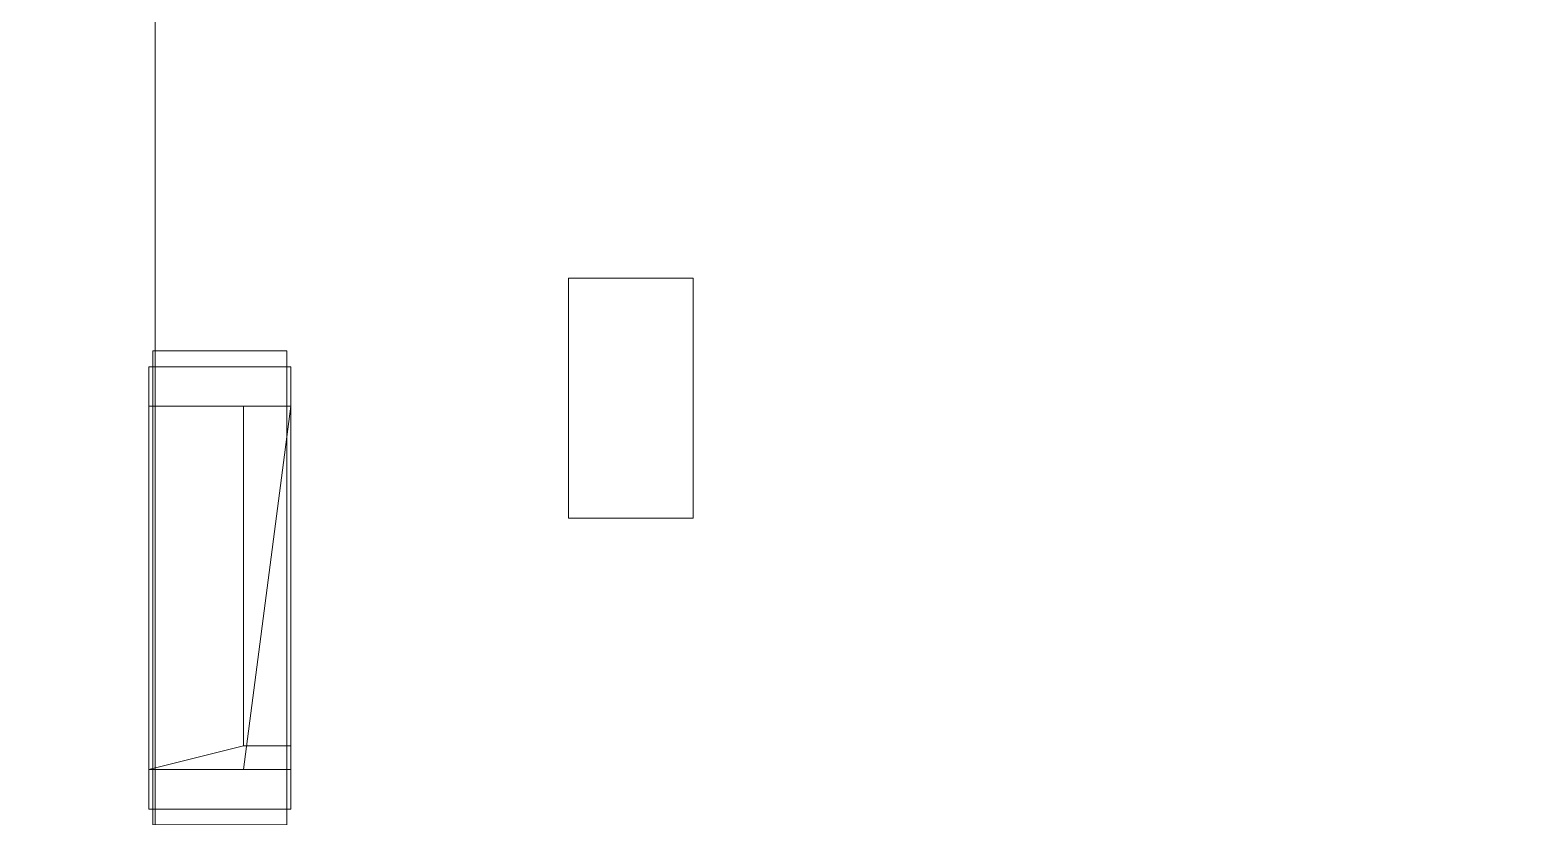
# Model space of a CAD drawing. Header units: millimetres. Extents: x -12003 to 1147, y -4377 to 8802.
# Drawn here: x -6605 to -5653, y 1460 to 1958 of the extents above; entities that cross this region are included whole.
import ezdxf

# ---------------------------------------------------------------- set-up
doc = ezdxf.new("R2010")
doc.units = ezdxf.units.MM
for name, color, linetype, lineweight in [('A-FLOR', 192, 'Continuous', 18), ('A-GLAZ-CURT', 52, 'Continuous', 9), ('A-GLAZ-CWMG', 51, 'Continuous', 9), ('A-ROOF', 132, 'Continuous', 18), ('S-COLS', 52, 'Continuous', 9)]:
    doc.layers.add(name, color=color, linetype=linetype, lineweight=lineweight)

# ---------------------------------------------------------------- blocks, each defined once
blk = doc.blocks.new('MasonryBlock_AustralMasonry_BreezeBlock_Kite - White-724992-_3D_')
at = {"layer": 'A-GLAZ-CURT'}
mesh = blk.add_polyface(dxfattribs=at)
corners = [(140, 45, 295), (140, 45), (-140, 45), (-140, 45, 295), (115, 45, 270), (-115, 45, 270), (-115, 45, 255), (100, 45, 25), (115, 45, 25)]
mesh.append_faces([[corners[k] for k in face] for face in [(3, 5, 6, 2), (2, 6, 7)]], dxfattribs={"vtx0": -1, "vtx2": -1})
mesh.append_faces([[corners[k] for k in face] for face in [(4, 5, 3, 0), (8, 4, 0, 1), (7, 8, 1, 2)]], dxfattribs={"vtx1": -1, "vtx3": -1})
mesh = blk.add_polyface(dxfattribs=at)
corners = [(-140, -45, 295), (140, -45, 295), (140, 45, 295), (-140, 45, 295)]
mesh.append_faces([[corners[k] for k in face] for face in [(3, 0, 1, 2)]])
mesh = blk.add_polyface(dxfattribs=at)
corners = [(-140, -45), (-140, -45, 295), (-140, 45, 295), (-140, 45)]
mesh.append_faces([[corners[k] for k in face] for face in [(0, 1, 2, 3)]])
mesh = blk.add_polyface(dxfattribs=at)
corners = [(140, -45), (-140, -45), (-140, 45), (140, 45)]
mesh.append_faces([[corners[k] for k in face] for face in [(3, 0, 1, 2)]])
mesh = blk.add_polyface(dxfattribs=at)
corners = [(115, -45, 270), (-115, -45, 270), (-115, 45, 270), (115, 45, 270), (115, 15, 270)]
mesh.append_faces([[corners[k] for k in face] for face in [(2, 3, 4)]], dxfattribs={"vtx2": -1})
mesh.append_faces([[corners[k] for k in face] for face in [(4, 0, 1, 2)]], dxfattribs={"vtx3": -1})
mesh = blk.add_polyface(dxfattribs=at)
corners = [(-115, -45, 25), (-115, 15, 25), (-115, 15, 255), (-115, 45, 255), (-115, 45, 270), (-115, -45, 270)]
mesh.append_faces([[corners[k] for k in face] for face in [(2, 5, 0, 1)]], dxfattribs={"vtx0": -1})
mesh.append_faces([[corners[k] for k in face] for face in [(4, 5, 2, 3)]], dxfattribs={"vtx1": -1})
mesh = blk.add_polyface(dxfattribs=at)
corners = [(100, 45, 25), (-115, 45, 255), (-115, 15, 255), (100, 15, 25)]
mesh.append_faces([[corners[k] for k in face] for face in [(1, 2, 3, 0)]])
mesh = blk.add_polyface(dxfattribs=at)
corners = [(115, 45, 25), (100, 45, 25), (100, 15, 25), (-115, 15, 25), (-115, -45, 25), (115, -45, 25)]
mesh.append_faces([[corners[k] for k in face] for face in [(2, 5, 0, 1)]], dxfattribs={"vtx0": -1})
mesh.append_faces([[corners[k] for k in face] for face in [(4, 5, 2, 3)]], dxfattribs={"vtx1": -1})
mesh = blk.add_polyface(dxfattribs=at)
corners = [(115, 45, 25), (115, -45, 25), (115, -45, 270), (115, 15, 270), (115, 45, 270)]
mesh.append_faces([[corners[k] for k in face] for face in [(4, 0, 3)]], dxfattribs={"vtx1": -1})
mesh.append_faces([[corners[k] for k in face] for face in [(1, 2, 3, 0)]], dxfattribs={"vtx2": -1})
mesh = blk.add_polyface(dxfattribs=at)
corners = [(140, -45, 295), (140, -45), (140, 45), (140, 45, 295)]
mesh.append_faces([[corners[k] for k in face] for face in [(0, 1, 2, 3)]])
mesh = blk.add_polyface(dxfattribs=at)
corners = [(-115, 15, 255), (-115, 15, 25), (100, 15, 25)]
mesh.append_faces([[corners[k] for k in face] for face in [(2, 0, 1)]])
mesh = blk.add_polyface(dxfattribs=at)
corners = [(140, -45, 295), (-140, -45, 295), (-140, -45), (140, -45), (115, -45, 25), (-115, -45, 25), (-115, -45, 270), (115, -45, 270)]
mesh.append_faces([[corners[k] for k in face] for face in [(0, 7, 4, 3), (3, 4, 5, 2)]], dxfattribs={"vtx0": -1, "vtx2": -1})
mesh.append_faces([[corners[k] for k in face] for face in [(6, 7, 0, 1), (5, 6, 1, 2)]], dxfattribs={"vtx1": -1, "vtx3": -1})
blk = doc.blocks.new('MasonryBlock_AustralMasonry_BreezeBlock_Kite - White-703096-_3D_')
at = {"layer": 'A-GLAZ-CURT'}
mesh = blk.add_polyface(dxfattribs=at)
corners = [(140, 45, 290), (140, 45), (-140, 45), (-140, 45, 290), (115, 45, 265), (-115, 45, 265), (-115, 45, 250), (100, 45, 25), (115, 45, 25)]
mesh.append_faces([[corners[k] for k in face] for face in [(3, 5, 6, 2), (2, 6, 7)]], dxfattribs={"vtx0": -1, "vtx2": -1})
mesh.append_faces([[corners[k] for k in face] for face in [(4, 5, 3, 0), (8, 4, 0, 1), (7, 8, 1, 2)]], dxfattribs={"vtx1": -1, "vtx3": -1})
mesh = blk.add_polyface(dxfattribs=at)
corners = [(-140, -45, 290), (140, -45, 290), (140, 45, 290), (-140, 45, 290)]
mesh.append_faces([[corners[k] for k in face] for face in [(3, 0, 1, 2)]])
mesh = blk.add_polyface(dxfattribs=at)
corners = [(-140, -45), (-140, -45, 290), (-140, 45, 290), (-140, 45)]
mesh.append_faces([[corners[k] for k in face] for face in [(0, 1, 2, 3)]])
mesh = blk.add_polyface(dxfattribs=at)
corners = [(140, -45), (-140, -45), (-140, 45), (140, 45)]
mesh.append_faces([[corners[k] for k in face] for face in [(3, 0, 1, 2)]])
mesh = blk.add_polyface(dxfattribs=at)
corners = [(115, -45, 265), (-115, -45, 265), (-115, 45, 265), (115, 45, 265), (115, 15, 265)]
mesh.append_faces([[corners[k] for k in face] for face in [(2, 3, 4)]], dxfattribs={"vtx2": -1})
mesh.append_faces([[corners[k] for k in face] for face in [(4, 0, 1, 2)]], dxfattribs={"vtx3": -1})
mesh = blk.add_polyface(dxfattribs=at)
corners = [(-115, -45, 25), (-115, 15, 25), (-115, 15, 250), (-115, 45, 250), (-115, 45, 265), (-115, -45, 265)]
mesh.append_faces([[corners[k] for k in face] for face in [(2, 5, 0, 1)]], dxfattribs={"vtx0": -1})
mesh.append_faces([[corners[k] for k in face] for face in [(4, 5, 2, 3)]], dxfattribs={"vtx1": -1})
mesh = blk.add_polyface(dxfattribs=at)
corners = [(100, 45, 25), (-115, 45, 250), (-115, 15, 250), (100, 15, 25)]
mesh.append_faces([[corners[k] for k in face] for face in [(1, 2, 3, 0)]])
mesh = blk.add_polyface(dxfattribs=at)
corners = [(115, 45, 25), (100, 45, 25), (100, 15, 25), (-115, 15, 25), (-115, -45, 25), (115, -45, 25)]
mesh.append_faces([[corners[k] for k in face] for face in [(2, 5, 0, 1)]], dxfattribs={"vtx0": -1})
mesh.append_faces([[corners[k] for k in face] for face in [(4, 5, 2, 3)]], dxfattribs={"vtx1": -1})
mesh = blk.add_polyface(dxfattribs=at)
corners = [(115, 45, 25), (115, -45, 25), (115, -45, 265), (115, 15, 265), (115, 45, 265)]
mesh.append_faces([[corners[k] for k in face] for face in [(4, 0, 3)]], dxfattribs={"vtx1": -1})
mesh.append_faces([[corners[k] for k in face] for face in [(1, 2, 3, 0)]], dxfattribs={"vtx2": -1})
mesh = blk.add_polyface(dxfattribs=at)
corners = [(140, -45, 290), (140, -45), (140, 45), (140, 45, 290)]
mesh.append_faces([[corners[k] for k in face] for face in [(0, 1, 2, 3)]])
mesh = blk.add_polyface(dxfattribs=at)
corners = [(-115, 15, 250), (-115, 15, 25), (100, 15, 25)]
mesh.append_faces([[corners[k] for k in face] for face in [(2, 0, 1)]])
mesh = blk.add_polyface(dxfattribs=at)
corners = [(140, -45, 290), (-140, -45, 290), (-140, -45), (140, -45), (115, -45, 25), (-115, -45, 25), (-115, -45, 265), (115, -45, 265)]
mesh.append_faces([[corners[k] for k in face] for face in [(0, 7, 4, 3), (3, 4, 5, 2)]], dxfattribs={"vtx0": -1, "vtx2": -1})
mesh.append_faces([[corners[k] for k in face] for face in [(6, 7, 0, 1), (5, 6, 1, 2)]], dxfattribs={"vtx1": -1, "vtx3": -1})
blk = doc.blocks.new('Rectangular Mullion - 10 x 85mm-703093-_3D_')
at = {"layer": 'A-GLAZ-CWMG'}
mesh = blk.add_polyface(dxfattribs=at)
corners = [(0, 42.5), (-10, 42.5), (-10, -42.5), (0, -42.5)]
mesh.append_faces([[corners[k] for k in face] for face in [(2, 3, 0, 1)]])
mesh = blk.add_polyface(dxfattribs=at)
corners = [(0, 42.5, -280), (0, -42.5, -280), (-10, -42.5, -280), (-10, 42.5, -280)]
mesh.append_faces([[corners[k] for k in face] for face in [(0, 1, 2, 3)]])
mesh = blk.add_polyface(dxfattribs=at)
corners = [(-10, 42.5), (0, 42.5), (0, 42.5, -280), (-10, 42.5, -280)]
mesh.append_faces([[corners[k] for k in face] for face in [(0, 1, 2, 3)]])
mesh = blk.add_polyface(dxfattribs=at)
corners = [(-10, -42.5), (-10, 42.5), (-10, 42.5, -280), (-10, -42.5, -280)]
mesh.append_faces([[corners[k] for k in face] for face in [(0, 1, 2, 3)]])
mesh = blk.add_polyface(dxfattribs=at)
corners = [(0, 42.5), (0, -42.5), (0, -42.5, -280), (0, 42.5, -280)]
mesh.append_faces([[corners[k] for k in face] for face in [(0, 1, 2, 3)]])
mesh = blk.add_polyface(dxfattribs=at)
corners = [(0, -42.5), (-10, -42.5), (-10, -42.5, -280), (0, -42.5, -280)]
mesh.append_faces([[corners[k] for k in face] for face in [(0, 1, 2, 3)]])
blk = doc.blocks.new('Rectangular Mullion - 10 x 85mm-703094-_3D_')
at = {"layer": 'A-GLAZ-CWMG'}
mesh = blk.add_polyface(dxfattribs=at)
corners = [(5, 42.5), (-5, 42.5), (-5, -42.5), (5, -42.5)]
mesh.append_faces([[corners[k] for k in face] for face in [(2, 3, 0, 1)]])
mesh = blk.add_polyface(dxfattribs=at)
corners = [(5, 42.5, -280), (5, -42.5, -280), (-5, -42.5, -280), (-5, 42.5, -280)]
mesh.append_faces([[corners[k] for k in face] for face in [(0, 1, 2, 3)]])
mesh = blk.add_polyface(dxfattribs=at)
corners = [(-5, 42.5), (5, 42.5), (5, 42.5, -280), (-5, 42.5, -280)]
mesh.append_faces([[corners[k] for k in face] for face in [(0, 1, 2, 3)]])
mesh = blk.add_polyface(dxfattribs=at)
corners = [(-5, -42.5), (-5, 42.5), (-5, 42.5, -280), (-5, -42.5, -280)]
mesh.append_faces([[corners[k] for k in face] for face in [(0, 1, 2, 3)]])
mesh = blk.add_polyface(dxfattribs=at)
corners = [(5, 42.5), (5, -42.5), (5, -42.5, -280), (5, 42.5, -280)]
mesh.append_faces([[corners[k] for k in face] for face in [(0, 1, 2, 3)]])
mesh = blk.add_polyface(dxfattribs=at)
corners = [(5, -42.5), (-5, -42.5), (-5, -42.5, -280), (5, -42.5, -280)]
mesh.append_faces([[corners[k] for k in face] for face in [(0, 1, 2, 3)]])
blk = doc.blocks.new('Rectangular Mullion - 10 x 85mm-724990-_3D_')
at = {"layer": 'A-GLAZ-CWMG'}
mesh = blk.add_polyface(dxfattribs=at)
corners = [(5, 42.5), (-5, 42.5), (-5, -42.5), (5, -42.5)]
mesh.append_faces([[corners[k] for k in face] for face in [(2, 3, 0, 1)]])
mesh = blk.add_polyface(dxfattribs=at)
corners = [(-5, 42.5), (5, 42.5), (5, 42.5, -310), (-5, 42.5, -310)]
mesh.append_faces([[corners[k] for k in face] for face in [(0, 1, 2, 3)]])
mesh = blk.add_polyface(dxfattribs=at)
corners = [(-5, -42.5), (-5, 42.5), (-5, 42.5, -310), (-5, -42.5, -310)]
mesh.append_faces([[corners[k] for k in face] for face in [(3, 0, 1, 2)]])
mesh = blk.add_polyface(dxfattribs=at)
corners = [(5, 42.5), (5, -42.5), (5, -42.5, -310), (5, 42.5, -310)]
mesh.append_faces([[corners[k] for k in face] for face in [(3, 0, 1, 2)]])
mesh = blk.add_polyface(dxfattribs=at)
corners = [(5, -42.5), (-5, -42.5), (-5, -42.5, -310), (5, -42.5, -310)]
mesh.append_faces([[corners[k] for k in face] for face in [(0, 1, 2, 3)]])
blk = doc.blocks.new('Rectangular Mullion - 10 x 85mm-669561-_3D_')
at = {"layer": 'A-GLAZ-CWMG'}
mesh = blk.add_polyface(dxfattribs=at)
corners = [(-5, 42.5), (5, 42.5), (5, 42.5, -300), (-5, 42.5, -300)]
mesh.append_faces([[corners[k] for k in face] for face in [(0, 1, 2, 3)]])
mesh = blk.add_polyface(dxfattribs=at)
corners = [(-5, -42.5), (-5, 42.5), (-5, 42.5, -300), (-5, -42.5, -300)]
mesh.append_faces([[corners[k] for k in face] for face in [(3, 0, 1, 2)]])
mesh = blk.add_polyface(dxfattribs=at)
corners = [(5, 42.5), (5, -42.5), (5, -42.5, -300), (5, 42.5, -300)]
mesh.append_faces([[corners[k] for k in face] for face in [(3, 0, 1, 2)]])
mesh = blk.add_polyface(dxfattribs=at)
corners = [(5, -42.5), (-5, -42.5), (-5, -42.5, -300), (5, -42.5, -300)]
mesh.append_faces([[corners[k] for k in face] for face in [(0, 1, 2, 3)]])
blk = doc.blocks.new('Rectangular Mullion - 10 x 85mm-724994-_3D_')
at = {"layer": 'A-GLAZ-CWMG'}
mesh = blk.add_polyface(dxfattribs=at)
corners = [(0, 42.5), (-10, 42.5), (-10, -42.5), (0, -42.5)]
mesh.append_faces([[corners[k] for k in face] for face in [(2, 3, 0, 1)]])
mesh = blk.add_polyface(dxfattribs=at)
corners = [(-10, 42.5), (0, 42.5), (0, 42.5, -295), (-10, 42.5, -295)]
mesh.append_faces([[corners[k] for k in face] for face in [(0, 1, 2, 3)]])
mesh = blk.add_polyface(dxfattribs=at)
corners = [(-10, -42.5), (-10, 42.5), (-10, 42.5, -295), (-10, -42.5, -295)]
mesh.append_faces([[corners[k] for k in face] for face in [(0, 1, 2, 3)]])
mesh = blk.add_polyface(dxfattribs=at)
corners = [(0, 42.5), (0, -42.5), (0, -42.5, -295), (0, 42.5, -295)]
mesh.append_faces([[corners[k] for k in face] for face in [(0, 1, 2, 3)]])
mesh = blk.add_polyface(dxfattribs=at)
corners = [(0, -42.5), (-10, -42.5), (-10, -42.5, -295), (0, -42.5, -295)]
mesh.append_faces([[corners[k] for k in face] for face in [(0, 1, 2, 3)]])
blk = doc.blocks.new('Rectangular Mullion - 10 x 85mm-703095-_3D_')
at = {"layer": 'A-GLAZ-CWMG'}
mesh = blk.add_polyface(dxfattribs=at)
corners = [(0, 42.5), (-10, 42.5), (-10, -42.5), (0, -42.5)]
mesh.append_faces([[corners[k] for k in face] for face in [(2, 3, 0, 1)]])
mesh = blk.add_polyface(dxfattribs=at)
corners = [(0, 42.5, -280), (0, -42.5, -280), (-10, -42.5, -280), (-10, 42.5, -280)]
mesh.append_faces([[corners[k] for k in face] for face in [(0, 1, 2, 3)]])
mesh = blk.add_polyface(dxfattribs=at)
corners = [(-10, 42.5), (0, 42.5), (0, 42.5, -280), (-10, 42.5, -280)]
mesh.append_faces([[corners[k] for k in face] for face in [(0, 1, 2, 3)]])
mesh = blk.add_polyface(dxfattribs=at)
corners = [(-10, -42.5), (-10, 42.5), (-10, 42.5, -280), (-10, -42.5, -280)]
mesh.append_faces([[corners[k] for k in face] for face in [(0, 1, 2, 3)]])
mesh = blk.add_polyface(dxfattribs=at)
corners = [(0, 42.5), (0, -42.5), (0, -42.5, -280), (0, 42.5, -280)]
mesh.append_faces([[corners[k] for k in face] for face in [(0, 1, 2, 3)]])
mesh = blk.add_polyface(dxfattribs=at)
corners = [(0, -42.5), (-10, -42.5), (-10, -42.5, -280), (0, -42.5, -280)]
mesh.append_faces([[corners[k] for k in face] for face in [(0, 1, 2, 3)]])
blk = doc.blocks.new('Rectangular Mullion - 10 x 85mm-724996-_3D_')
at = {"layer": 'A-GLAZ-CWMG'}
mesh = blk.add_polyface(dxfattribs=at)
corners = [(0, 42.5, -310), (0, -42.5, -310), (-10, -42.5, -310), (-10, 42.5, -310)]
mesh.append_faces([[corners[k] for k in face] for face in [(0, 1, 2, 3)]])
mesh = blk.add_polyface(dxfattribs=at)
corners = [(-10, 42.5), (0, 42.5), (0, 42.5, -310), (-10, 42.5, -310)]
mesh.append_faces([[corners[k] for k in face] for face in [(0, 1, 2, 3)]])
mesh = blk.add_polyface(dxfattribs=at)
corners = [(-10, -42.5), (-10, 42.5), (-10, 42.5, -310), (-10, -42.5, -310)]
mesh.append_faces([[corners[k] for k in face] for face in [(3, 0, 1, 2)]])
mesh = blk.add_polyface(dxfattribs=at)
corners = [(0, 42.5), (0, -42.5), (0, -42.5, -310), (0, 42.5, -310)]
mesh.append_faces([[corners[k] for k in face] for face in [(3, 0, 1, 2)]])
mesh = blk.add_polyface(dxfattribs=at)
corners = [(0, -42.5), (-10, -42.5), (-10, -42.5, -310), (0, -42.5, -310)]
mesh.append_faces([[corners[k] for k in face] for face in [(0, 1, 2, 3)]])
blk = doc.blocks.new('Rectangular Mullion - 10 x 85mm-670357-_3D_')
at = {"layer": 'A-GLAZ-CWMG'}
mesh = blk.add_polyface(dxfattribs=at)
corners = [(-10, 42.5), (0, 42.5), (0, 42.5, -300), (-10, 42.5, -300)]
mesh.append_faces([[corners[k] for k in face] for face in [(3, 0, 1, 2)]])
mesh = blk.add_polyface(dxfattribs=at)
corners = [(-10, -42.5), (-10, 42.5), (-10, 42.5, -300), (-10, -42.5, -300)]
mesh.append_faces([[corners[k] for k in face] for face in [(0, 1, 2, 3)]])
mesh = blk.add_polyface(dxfattribs=at)
corners = [(0, 42.5), (0, -42.5), (0, -42.5, -300), (0, 42.5, -300)]
mesh.append_faces([[corners[k] for k in face] for face in [(0, 1, 2, 3)]])
mesh = blk.add_polyface(dxfattribs=at)
corners = [(0, -42.5), (-10, -42.5), (-10, -42.5, -300), (0, -42.5, -300)]
mesh.append_faces([[corners[k] for k in face] for face in [(3, 0, 1, 2)]])
blk = doc.blocks.new('MasonryBlock_AustralMasonry_BreezeBlock_Kite - White-724997-_3D_')
at = {"layer": 'A-GLAZ-CURT'}
mesh = blk.add_polyface(dxfattribs=at)
corners = [(140, 45, 280), (140, 45), (-140, 45), (-140, 45, 280), (115, 45, 255), (-115, 45, 255), (-115, 45, 240), (100, 45, 25), (115, 45, 25)]
mesh.append_faces([[corners[k] for k in face] for face in [(3, 5, 6, 2), (2, 6, 7)]], dxfattribs={"vtx0": -1, "vtx2": -1})
mesh.append_faces([[corners[k] for k in face] for face in [(4, 5, 3, 0), (8, 4, 0, 1), (7, 8, 1, 2)]], dxfattribs={"vtx1": -1, "vtx3": -1})
mesh = blk.add_polyface(dxfattribs=at)
corners = [(-140, -45, 280), (140, -45, 280), (140, 45, 280), (-140, 45, 280)]
mesh.append_faces([[corners[k] for k in face] for face in [(3, 0, 1, 2)]])
mesh = blk.add_polyface(dxfattribs=at)
corners = [(-140, -45), (-140, -45, 280), (-140, 45, 280), (-140, 45)]
mesh.append_faces([[corners[k] for k in face] for face in [(3, 0, 1, 2)]])
mesh = blk.add_polyface(dxfattribs=at)
corners = [(140, -45), (-140, -45), (-140, 45), (140, 45)]
mesh.append_faces([[corners[k] for k in face] for face in [(3, 0, 1, 2)]])
mesh = blk.add_polyface(dxfattribs=at)
corners = [(115, -45, 255), (-115, -45, 255), (-115, 45, 255), (115, 45, 255), (115, 15, 255)]
mesh.append_faces([[corners[k] for k in face] for face in [(2, 3, 4)]], dxfattribs={"vtx2": -1})
mesh.append_faces([[corners[k] for k in face] for face in [(4, 0, 1, 2)]], dxfattribs={"vtx3": -1})
mesh = blk.add_polyface(dxfattribs=at)
corners = [(-115, -45, 25), (-115, 15, 25), (-115, 15, 240), (-115, 45, 240), (-115, 45, 255), (-115, -45, 255)]
mesh.append_faces([[corners[k] for k in face] for face in [(2, 5, 0, 1)]], dxfattribs={"vtx0": -1})
mesh.append_faces([[corners[k] for k in face] for face in [(4, 5, 2, 3)]], dxfattribs={"vtx1": -1})
mesh = blk.add_polyface(dxfattribs=at)
corners = [(100, 45, 25), (-115, 45, 240), (-115, 15, 240), (100, 15, 25)]
mesh.append_faces([[corners[k] for k in face] for face in [(1, 2, 3, 0)]])
mesh = blk.add_polyface(dxfattribs=at)
corners = [(115, 45, 25), (100, 45, 25), (100, 15, 25), (-115, 15, 25), (-115, -45, 25), (115, -45, 25)]
mesh.append_faces([[corners[k] for k in face] for face in [(2, 5, 0, 1)]], dxfattribs={"vtx0": -1})
mesh.append_faces([[corners[k] for k in face] for face in [(4, 5, 2, 3)]], dxfattribs={"vtx1": -1})
mesh = blk.add_polyface(dxfattribs=at)
corners = [(115, 45, 25), (115, -45, 25), (115, -45, 255), (115, 15, 255), (115, 45, 255)]
mesh.append_faces([[corners[k] for k in face] for face in [(4, 0, 3)]], dxfattribs={"vtx1": -1})
mesh.append_faces([[corners[k] for k in face] for face in [(1, 2, 3, 0)]], dxfattribs={"vtx2": -1})
mesh = blk.add_polyface(dxfattribs=at)
corners = [(140, -45, 280), (140, -45), (140, 45), (140, 45, 280)]
mesh.append_faces([[corners[k] for k in face] for face in [(3, 0, 1, 2)]])
mesh = blk.add_polyface(dxfattribs=at)
corners = [(-115, 15, 240), (-115, 15, 25), (100, 15, 25)]
mesh.append_faces([[corners[k] for k in face] for face in [(2, 0, 1)]])
mesh = blk.add_polyface(dxfattribs=at)
corners = [(140, -45, 280), (-140, -45, 280), (-140, -45), (140, -45), (115, -45, 25), (-115, -45, 25), (-115, -45, 255), (115, -45, 255)]
mesh.append_faces([[corners[k] for k in face] for face in [(0, 7, 4, 3), (3, 4, 5, 2)]], dxfattribs={"vtx0": -1, "vtx2": -1})
mesh.append_faces([[corners[k] for k in face] for face in [(6, 7, 0, 1), (5, 6, 1, 2)]], dxfattribs={"vtx1": -1, "vtx3": -1})
blk = doc.blocks.new('Rectangular Mullion - 10 x 85mm-724991-_3D_')
at = {"layer": 'A-GLAZ-CWMG'}
mesh = blk.add_polyface(dxfattribs=at)
corners = [(5, 42.5, -295), (5, -42.5, -295), (-5, -42.5, -295), (-5, 42.5, -295)]
mesh.append_faces([[corners[k] for k in face] for face in [(0, 1, 2, 3)]])
mesh = blk.add_polyface(dxfattribs=at)
corners = [(-5, 42.5), (5, 42.5), (5, 42.5, -295), (-5, 42.5, -295)]
mesh.append_faces([[corners[k] for k in face] for face in [(0, 1, 2, 3)]])
mesh = blk.add_polyface(dxfattribs=at)
corners = [(-5, -42.5), (-5, 42.5), (-5, 42.5, -295), (-5, -42.5, -295)]
mesh.append_faces([[corners[k] for k in face] for face in [(0, 1, 2, 3)]])
mesh = blk.add_polyface(dxfattribs=at)
corners = [(5, 42.5), (5, -42.5), (5, -42.5, -295), (5, 42.5, -295)]
mesh.append_faces([[corners[k] for k in face] for face in [(0, 1, 2, 3)]])
mesh = blk.add_polyface(dxfattribs=at)
corners = [(5, -42.5), (-5, -42.5), (-5, -42.5, -295), (5, -42.5, -295)]
mesh.append_faces([[corners[k] for k in face] for face in [(0, 1, 2, 3)]])
blk = doc.blocks.new('Column Glulam-Western Species _M_ - 79 x 152-733770-_3D_')
at = {"layer": 'S-COLS'}
mesh = blk.add_polyface(dxfattribs=at)
corners = [(39.5, 76, 8528.01), (39.5, -76, 8528.01), (-39.5, -76, 8528.01), (-39.5, 76, 8528.01)]
mesh.append_faces([[corners[k] for k in face] for face in [(2, 3, 0, 1)]])
mesh = blk.add_polyface(dxfattribs=at)
corners = [(39.5, 76, 8605), (-39.5, 76, 8605), (-39.5, -76, 8605), (39.5, -76, 8605)]
mesh.append_faces([[corners[k] for k in face] for face in [(3, 0, 1, 2)]])
mesh = blk.add_polyface(dxfattribs=at)
corners = [(-39.5, 76, 8605), (39.5, 76, 8605), (39.5, 76, 8528.01), (-39.5, 76, 8528.01)]
mesh.append_faces([[corners[k] for k in face] for face in [(0, 1, 2, 3)]])
mesh = blk.add_polyface(dxfattribs=at)
corners = [(-39.5, -76, 8605), (-39.5, 76, 8605), (-39.5, 76, 8528.01), (-39.5, -76, 8528.01)]
mesh.append_faces([[corners[k] for k in face] for face in [(0, 1, 2, 3)]])
mesh = blk.add_polyface(dxfattribs=at)
corners = [(39.5, 76, 8605), (39.5, -76, 8605), (39.5, -76, 8528.01), (39.5, 76, 8528.01)]
mesh.append_faces([[corners[k] for k in face] for face in [(3, 0, 1, 2)]])
mesh = blk.add_polyface(dxfattribs=at)
corners = [(39.5, -76, 8605), (-39.5, -76, 8605), (-39.5, -76, 8528.01), (39.5, -76, 8528.01)]
mesh.append_faces([[corners[k] for k in face] for face in [(3, 0, 1, 2)]])

msp = doc.modelspace()

# ---------------------------------------------------------------- block references
at = {"layer": 'A-GLAZ-CURT', "rotation": 269.9999999999999}
for name, p in [('MasonryBlock_AustralMasonry_BreezeBlock_Kite - White-724992-_3D_', (-6484.94, 1604.8, 8635)), ('MasonryBlock_AustralMasonry_BreezeBlock_Kite - White-703096-_3D_', (-6484.94, 1604.8, 8940)), ('MasonryBlock_AustralMasonry_BreezeBlock_Kite - White-703096-_3D_', (-6484.94, 1604.8, 9240)), ('MasonryBlock_AustralMasonry_BreezeBlock_Kite - White-703096-_3D_', (-6484.94, 1604.8, 9540)), ('MasonryBlock_AustralMasonry_BreezeBlock_Kite - White-703096-_3D_', (-6484.94, 1604.8, 9840)), ('MasonryBlock_AustralMasonry_BreezeBlock_Kite - White-703096-_3D_', (-6484.94, 1604.8, 10140)), ('MasonryBlock_AustralMasonry_BreezeBlock_Kite - White-703096-_3D_', (-6484.94, 1604.8, 10440)), ('MasonryBlock_AustralMasonry_BreezeBlock_Kite - White-703096-_3D_', (-6484.94, 1604.8, 10740)), ('MasonryBlock_AustralMasonry_BreezeBlock_Kite - White-724997-_3D_', (-6484.94, 1604.8, 11040))]:
    msp.add_blockref(name, p, dxfattribs=at)
at = {"layer": 'A-GLAZ-CWMG', "rotation": 89.9999999999999}
for name, p in [('Rectangular Mullion - 10 x 85mm-724994-_3D_', (-6484.94, 1754.8, 11330)), ('Rectangular Mullion - 10 x 85mm-724996-_3D_', (-6484.94, 1754.8, 8935)), ('Rectangular Mullion - 10 x 85mm-670357-_3D_', (-6484.94, 1754.8, 9235)), ('Rectangular Mullion - 10 x 85mm-670357-_3D_', (-6484.94, 1754.8, 9535)), ('Rectangular Mullion - 10 x 85mm-670357-_3D_', (-6484.94, 1754.8, 9835)), ('Rectangular Mullion - 10 x 85mm-670357-_3D_', (-6484.94, 1754.8, 10135)), ('Rectangular Mullion - 10 x 85mm-670357-_3D_', (-6484.94, 1754.8, 10435)), ('Rectangular Mullion - 10 x 85mm-670357-_3D_', (-6484.94, 1754.8, 10735)), ('Rectangular Mullion - 10 x 85mm-670357-_3D_', (-6484.94, 1754.8, 11035))]:
    msp.add_blockref(name, p, dxfattribs=at)
at = {"layer": 'A-GLAZ-CWMG', "extrusion": (0, 1, 0), "rotation": 270}
msp.add_blockref('Rectangular Mullion - 10 x 85mm-703093-_3D_', (6484.94, 8625, 1744.8), dxfattribs=at)
at = {"layer": 'A-GLAZ-CWMG', "extrusion": (0, -1, 0), "rotation": 90}
for name, p in [('Rectangular Mullion - 10 x 85mm-703094-_3D_', (-6484.94, 8935, -1464.8)), ('Rectangular Mullion - 10 x 85mm-703094-_3D_', (-6484.94, 9235, -1464.8)), ('Rectangular Mullion - 10 x 85mm-703094-_3D_', (-6484.94, 9535, -1464.8)), ('Rectangular Mullion - 10 x 85mm-703094-_3D_', (-6484.94, 9835, -1464.8)), ('Rectangular Mullion - 10 x 85mm-703094-_3D_', (-6484.94, 10135, -1464.8)), ('Rectangular Mullion - 10 x 85mm-703094-_3D_', (-6484.94, 10435, -1464.8)), ('Rectangular Mullion - 10 x 85mm-703095-_3D_', (-6484.94, 11330, -1464.8)), ('Rectangular Mullion - 10 x 85mm-703094-_3D_', (-6484.94, 10735, -1464.8)), ('Rectangular Mullion - 10 x 85mm-703094-_3D_', (-6484.94, 11035, -1464.8))]:
    msp.add_blockref(name, p, dxfattribs=at)
at = {"layer": 'A-GLAZ-CWMG', "extrusion": (0, 0, -1), "rotation": 270.0000000000001}
for name, p in [('Rectangular Mullion - 10 x 85mm-724990-_3D_', (6484.94, 1459.8, -8625)), ('Rectangular Mullion - 10 x 85mm-669561-_3D_', (6484.94, 1459.8, -8935)), ('Rectangular Mullion - 10 x 85mm-669561-_3D_', (6484.94, 1459.8, -9235)), ('Rectangular Mullion - 10 x 85mm-669561-_3D_', (6484.94, 1459.8, -9535)), ('Rectangular Mullion - 10 x 85mm-669561-_3D_', (6484.94, 1459.8, -9835)), ('Rectangular Mullion - 10 x 85mm-669561-_3D_', (6484.94, 1459.8, -10135)), ('Rectangular Mullion - 10 x 85mm-669561-_3D_', (6484.94, 1459.8, -10435)), ('Rectangular Mullion - 10 x 85mm-669561-_3D_', (6484.94, 1459.8, -10735)), ('Rectangular Mullion - 10 x 85mm-724991-_3D_', (6484.94, 1459.8, -11035))]:
    msp.add_blockref(name, p, dxfattribs=at)
at = {"layer": 'S-COLS'}
msp.add_blockref('Column Glulam-Western Species _M_ - 79 x 152-733770-_3D_', (-6224.58, 1724.8), dxfattribs=at)

# ---------------------------------------------------------------- meshes
at = {"layer": 'A-FLOR'}
mesh = msp.add_polyface(dxfattribs=at)
corners = [(-9462.63, -1675.2, 8528.01), (-9462.63, -1063.93, 8528.01), (-8608.59, 8697.8, 8528.01), (-6528.94, 8697.8, 8528.01), (-6528.94, 5497.3, 8528.01), (-4557.58, 5497.3, 8528.01), (-4557.58, 823.8, 8528.01), (842.06, 823.8, 8528.01), (842.06, 6707.43, 8528.01), (-881.44, 6707.43, 8528.01), (-881.44, 8771.8, 8528.01), (942.06, 8771.8, 8528.01), (942.06, -1675.2, 8528.01)]
mesh.append_faces([[corners[k] for k in face] for face in [(6, 4, 5)]], dxfattribs={"vtx0": -1})
mesh.append_faces([[corners[k] for k in face] for face in [(6, 0, 1, 4)]], dxfattribs={"vtx0": -1, "vtx2": -1, "vtx3": -1})
mesh.append_faces([[corners[k] for k in face] for face in [(10, 11, 8, 9)]], dxfattribs={"vtx1": -1})
mesh.append_faces([[corners[k] for k in face] for face in [(12, 0, 6, 7), (7, 8, 11, 12)]], dxfattribs={"vtx1": -1, "vtx3": -1})
mesh.append_faces([[corners[k] for k in face] for face in [(2, 3, 4, 1)]], dxfattribs={"vtx2": -1})
mesh = msp.add_polyface(dxfattribs=at)
corners = [(942.06, 8771.8, 8623), (-881.44, 8771.8, 8623), (-881.44, 6707.43, 8623), (842.06, 6707.43, 8623), (842.06, 823.8, 8623), (-4557.58, 823.8, 8623), (-4557.58, 5497.3, 8623), (-6528.94, 5497.3, 8623), (-6528.94, 8697.8, 8623), (-8608.59, 8697.8, 8623), (-9462.63, -1063.93, 8623), (-9462.63, -1675.2, 8623), (942.06, -1675.2, 8623)]
mesh.append_faces([[corners[k] for k in face] for face in [(3, 0, 1, 2)]], dxfattribs={"vtx0": -1})
mesh.append_faces([[corners[k] for k in face] for face in [(5, 12, 4), (7, 10, 5, 6)]], dxfattribs={"vtx0": -1, "vtx1": -1})
mesh.append_faces([[corners[k] for k in face] for face in [(4, 12, 0, 3)]], dxfattribs={"vtx0": -1, "vtx2": -1})
mesh.append_faces([[corners[k] for k in face] for face in [(5, 10, 11, 12)]], dxfattribs={"vtx0": -1, "vtx3": -1})
mesh.append_faces([[corners[k] for k in face] for face in [(7, 8, 9, 10)]], dxfattribs={"vtx3": -1})
mesh = msp.add_polyface(dxfattribs=at)
corners = [(-881.44, 8771.8, 8528.01), (-881.44, 6707.43, 8528.01), (843.56, 6707.43, 8528.01), (843.56, 4472.59, 8528.01), (843.56, 823.8, 8528.01), (-4557.58, 823.8, 8528.01), (-4557.58, 5497.3, 8528.01), (-6528.94, 5497.3, 8528.01), (-6528.94, 8771.8, 8528.01)]
mesh.append_faces([[corners[k] for k in face] for face in [(5, 6, 3, 4)]], dxfattribs={"vtx1": -1})
mesh.append_faces([[corners[k] for k in face] for face in [(0, 1, 6)]], dxfattribs={"vtx1": -1, "vtx2": -1})
mesh.append_faces([[corners[k] for k in face] for face in [(1, 2, 3, 6)]], dxfattribs={"vtx2": -1, "vtx3": -1})
mesh.append_faces([[corners[k] for k in face] for face in [(6, 7, 8, 0)]], dxfattribs={"vtx3": -1})
mesh = msp.add_polyface(dxfattribs=at)
corners = [(-881.44, 8771.8, 8605), (-6528.94, 8771.8, 8605), (-6528.94, 5497.3, 8605), (-4557.58, 5497.3, 8605), (-4557.58, 823.8, 8605), (843.56, 823.8, 8605), (843.56, 4472.59, 8605), (843.56, 6707.43, 8605), (-881.44, 6707.43, 8605)]
mesh.append_faces([[corners[k] for k in face] for face in [(3, 1, 2)]], dxfattribs={"vtx0": -1})
mesh.append_faces([[corners[k] for k in face] for face in [(8, 3, 6, 7)]], dxfattribs={"vtx0": -1, "vtx1": -1})
mesh.append_faces([[corners[k] for k in face] for face in [(3, 8, 0, 1)]], dxfattribs={"vtx0": -1, "vtx3": -1})
mesh.append_faces([[corners[k] for k in face] for face in [(4, 5, 6, 3)]], dxfattribs={"vtx2": -1})
mesh = msp.add_polyface(dxfattribs=at)
corners = [(-981.72, 6559.43, 8528.01), (695.56, 6559.43, 8528.01), (695.56, 823.8, 8528.01), (-4409.58, 823.8, 8528.01), (-4409.58, 5645.3, 8528.01), (-6380.94, 5645.3, 8528.01), (-6380.94, 8623.8, 8528.01), (-2913.86, 8623.8, 8528.01), (-981.72, 8623.8, 8528.01)]
mesh.append_faces([[corners[k] for k in face] for face in [(0, 3, 4, 7)]], dxfattribs={"vtx0": -1, "vtx2": -1, "vtx3": -1})
mesh.append_faces([[corners[k] for k in face] for face in [(7, 8, 0)]], dxfattribs={"vtx2": -1})
mesh.append_faces([[corners[k] for k in face] for face in [(4, 5, 6, 7), (0, 1, 2, 3)]], dxfattribs={"vtx3": -1})
mesh = msp.add_polyface(dxfattribs=at)
corners = [(695.56, 6559.43, 8605), (-981.72, 6559.43, 8605), (-981.72, 8623.8, 8605), (-2913.86, 8623.8, 8605), (-6380.94, 8623.8, 8605), (-6380.94, 5645.3, 8605), (-4409.58, 5645.3, 8605), (-4409.58, 823.8, 8605), (695.56, 823.8, 8605)]
mesh.append_faces([[corners[k] for k in face] for face in [(1, 6, 7, 8)]], dxfattribs={"vtx0": -1, "vtx3": -1})
mesh.append_faces([[corners[k] for k in face] for face in [(0, 1, 8)]], dxfattribs={"vtx1": -1})
mesh.append_faces([[corners[k] for k in face] for face in [(4, 5, 6, 3)]], dxfattribs={"vtx2": -1})
mesh.append_faces([[corners[k] for k in face] for face in [(1, 2, 3, 6)]], dxfattribs={"vtx2": -1, "vtx3": -1})
mesh = msp.add_polyface(dxfattribs=at)
corners = [(752.06, 6633.43, 8588), (752.06, 908.8, 8588), (-4557.58, 908.8, 8588), (-4557.58, 5497.3, 8588), (-6380.94, 5497.3, 8588), (-6380.94, 8623.8, 8588), (-955.44, 8623.8, 8588), (-955.44, 6633.43, 8588)]
mesh.append_faces([[corners[k] for k in face] for face in [(0, 1, 7)]], dxfattribs={"vtx1": -1})
mesh.append_faces([[corners[k] for k in face] for face in [(6, 7, 3, 5)]], dxfattribs={"vtx1": -1, "vtx2": -1})
mesh.append_faces([[corners[k] for k in face] for face in [(3, 4, 5)]], dxfattribs={"vtx2": -1})
mesh.append_faces([[corners[k] for k in face] for face in [(1, 2, 3, 7)]], dxfattribs={"vtx2": -1, "vtx3": -1})
mesh = msp.add_polyface(dxfattribs=at)
corners = [(752.06, 6633.43, 8605), (-955.44, 6633.43, 8605), (-955.44, 8623.8, 8605), (-6380.94, 8623.8, 8605), (-6380.94, 5497.3, 8605), (-4557.58, 5497.3, 8605), (-4557.58, 908.8, 8605), (752.06, 908.8, 8605)]
mesh.append_faces([[corners[k] for k in face] for face in [(5, 3, 4)]], dxfattribs={"vtx0": -1})
mesh.append_faces([[corners[k] for k in face] for face in [(5, 1, 2, 3)]], dxfattribs={"vtx0": -1, "vtx3": -1})
mesh.append_faces([[corners[k] for k in face] for face in [(0, 1, 7)]], dxfattribs={"vtx1": -1})
mesh.append_faces([[corners[k] for k in face] for face in [(5, 6, 7, 1)]], dxfattribs={"vtx2": -1, "vtx3": -1})
at = {"layer": 'A-ROOF'}
mesh = msp.add_polyface(dxfattribs=at)
corners = [(-6525.94, 4166.3, 11656.31), (843.56, 4166.3, 11656.31), (843.56, 823.8, 11305), (-6525.94, 823.8, 11305)]
mesh.append_faces([[corners[k] for k in face] for face in [(2, 3, 0, 1)]])
mesh = msp.add_polyface(dxfattribs=at)
corners = [(843.56, 4166.3, 11876.52), (-6525.94, 4166.3, 11876.52), (-6525.94, 823.8, 11525.21), (843.56, 823.8, 11525.21)]
mesh.append_faces([[corners[k] for k in face] for face in [(1, 2, 3, 0)]])
mesh = msp.add_polyface(dxfattribs=at)
corners = [(-6525.94, 823.8, 11525.21), (-6525.94, 4166.3, 11876.52), (-6525.94, 4166.3, 11656.31), (-6525.94, 823.8, 11305)]
mesh.append_faces([[corners[k] for k in face] for face in [(0, 1, 2, 3)]])

doc.saveas('drawing.dxf')
